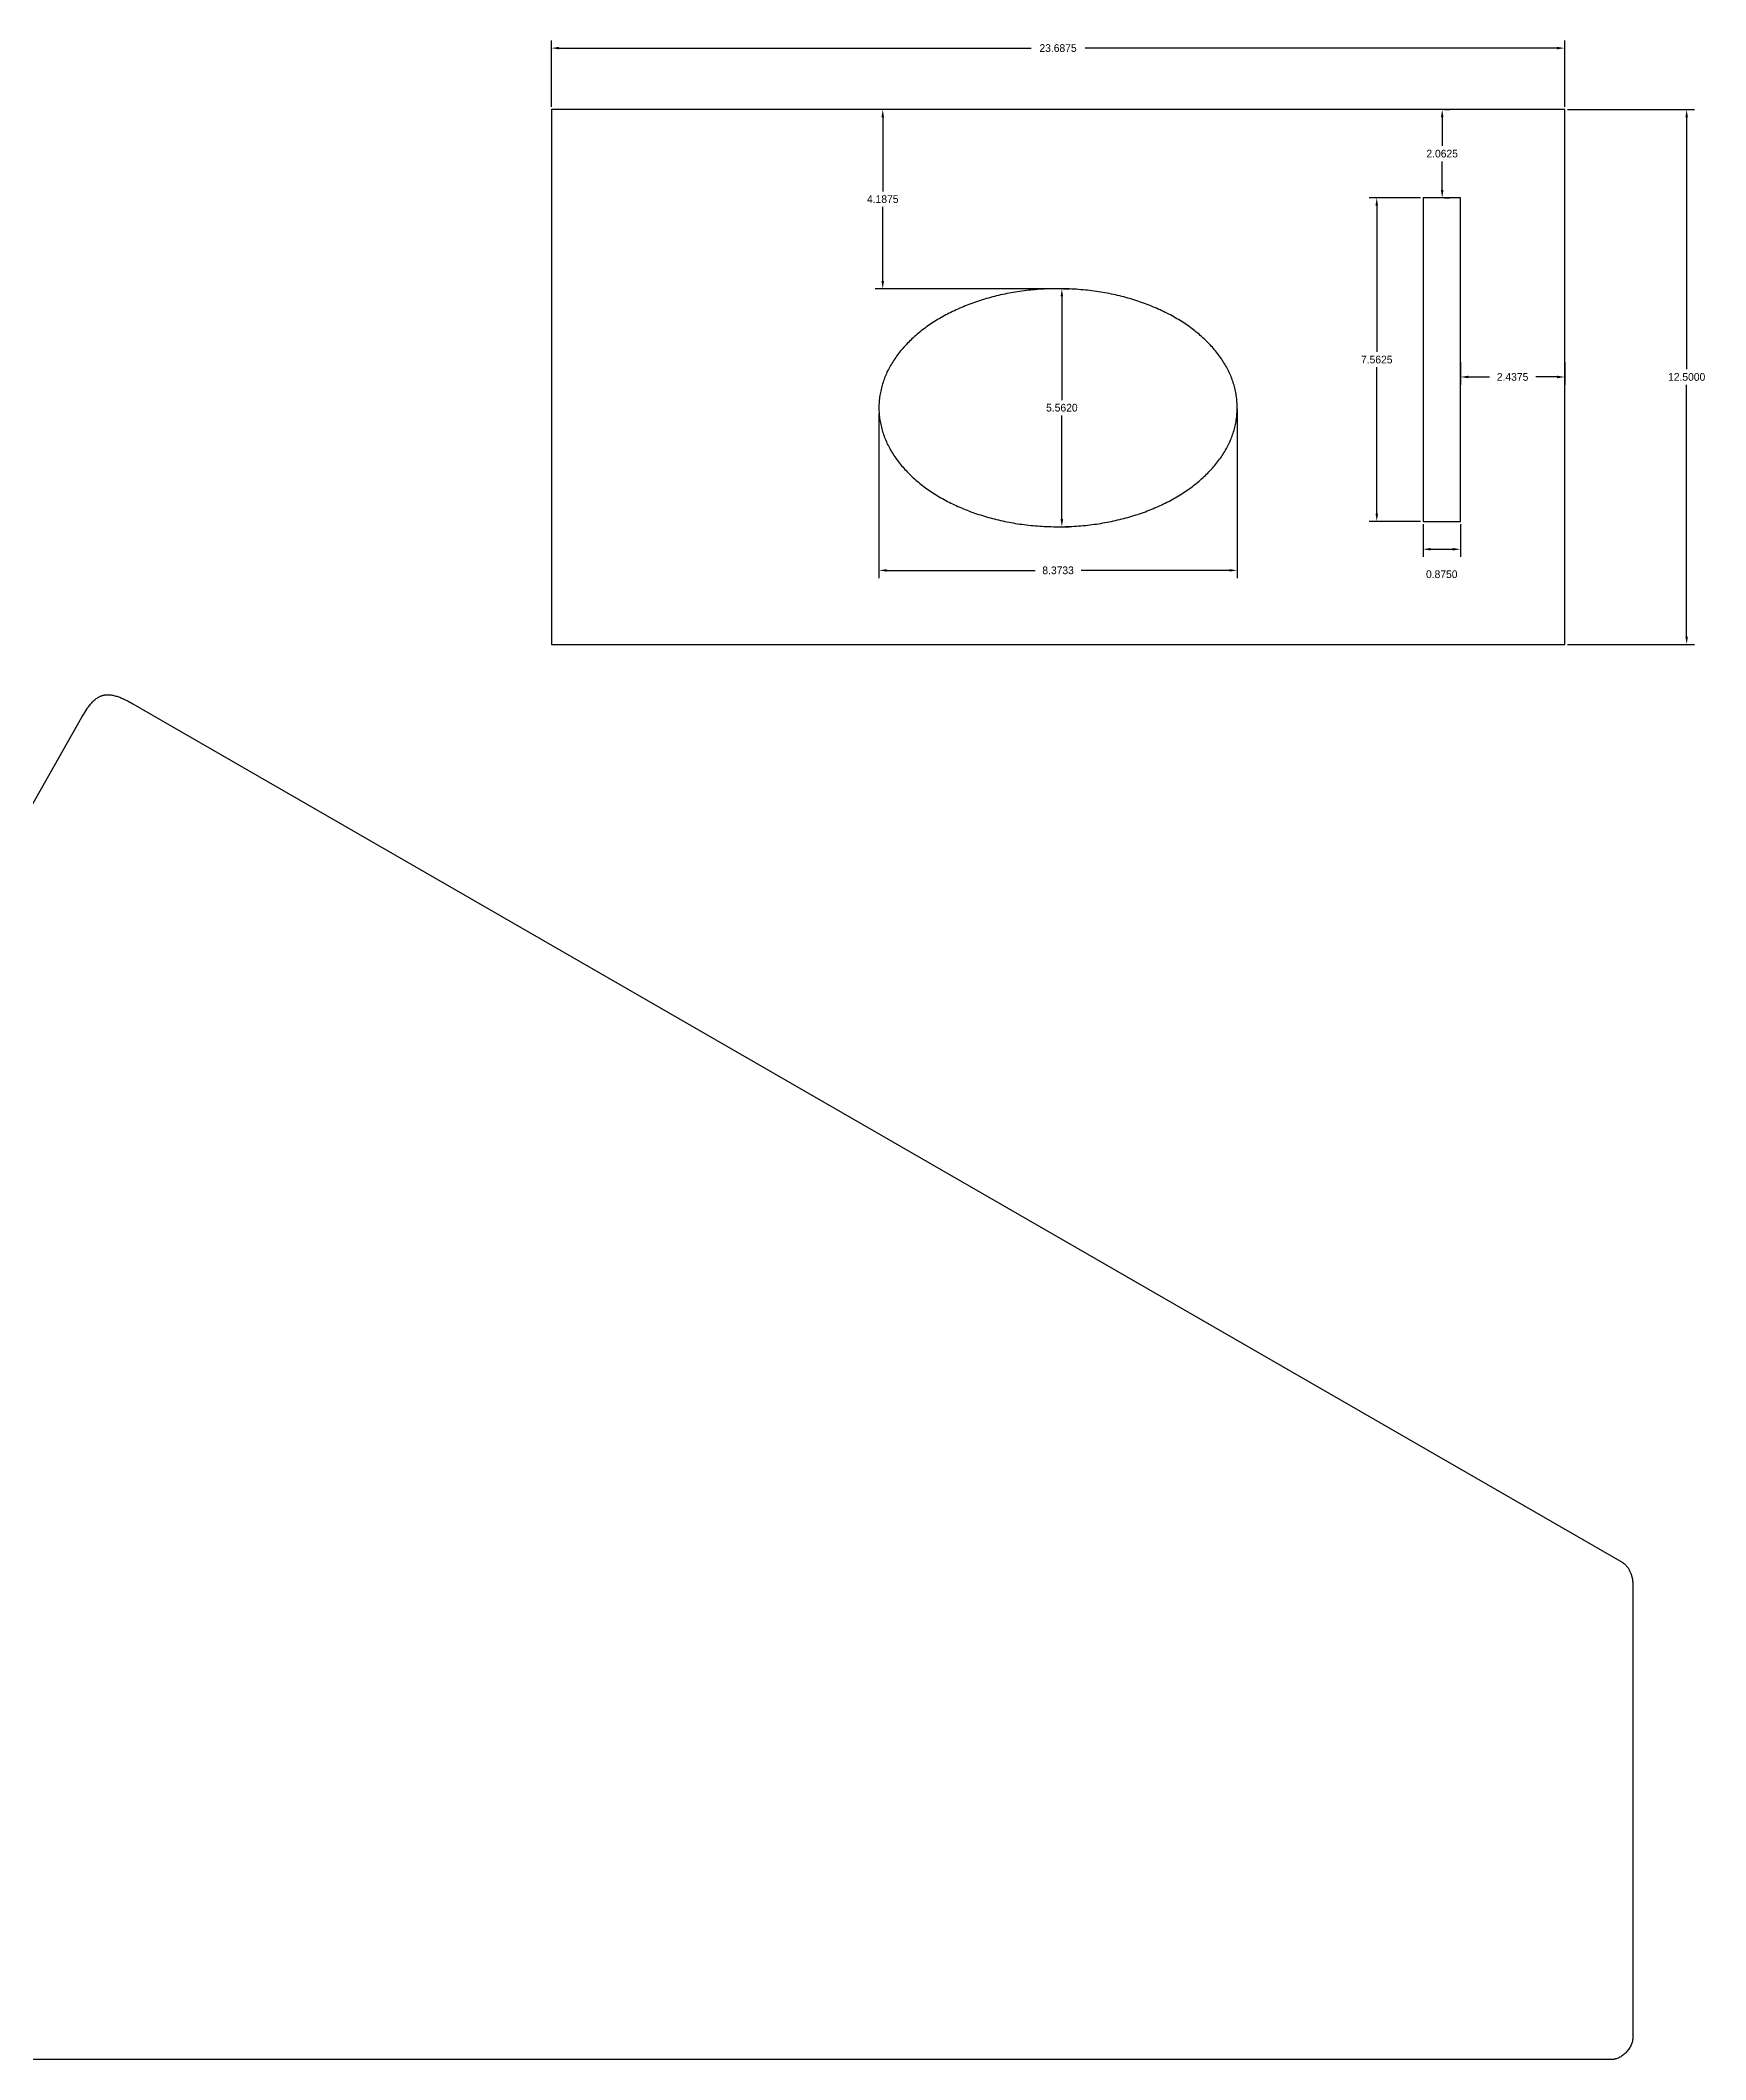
# Model space of a CAD drawing. Extents: x -4 to 204, y -54 to 64.
# Drawn here: x 160.64 to 199.57, y -50.19 to -2.99 of the extents above; entities that cross this region are included whole.
import ezdxf

# ---------------------------------------------------------------- set-up
doc = ezdxf.new("R2010")
doc.units = 0
doc.header["$MEASUREMENT"] = 0
doc.layers.get('Defpoints').update_dxf_attribs({"linetype": 'CONTINUOUS'})
doc.layers.add('Dimentions', color=7, linetype='CONTINUOUS')
doc.layers.add('LAYER_1', color=3, linetype='CONTINUOUS')
doc.dimstyles.get("Standard").update_dxf_attribs({"dimtxt": 0.18, "dimasz": 0.18, "dimexe": 0.18, "dimexo": 0.0625, "dimgap": 0.09, "dimtad": 0, "dimtih": 1, "dimtoh": 1, "dimdec": 4, "dimzin": 0, "dimdsep": 46, "dimtxsty": 'STANDARD', "dimcen": 0.09, "dimadec": 0, "dimazin": 0, "dimtfac": 1, "dimtdec": 4, "dimtofl": 0, "dimtmove": 0, "dimatfit": 3, "dimfxl": 1, "dimtolj": 1, "dimtzin": 0, "dimarcsym": 0})

# ---------------------------------------------------------------- blocks, each defined once
blk = doc.blocks.new('*D95')
at = {"layer": 'Defpoints', "color": 0}
for p in [(196.274, -3.175), (172.587, -4.611), (196.274, -4.611)]:
    blk.add_point(p, dxfattribs=at)
at = {"layer": 'Dimentions', "color": 0, "lineweight": -2}
for p, q in [((172.587, -4.549), (172.587, -2.995)), ((172.767, -3.175), (183.8, -3.175)), ((196.094, -3.175), (185.06, -3.175)), ((196.274, -4.549), (196.274, -2.995))]:
    blk.add_line(p, q, dxfattribs=at)
at = {"layer": 'Dimentions', "color": 0}
for points in [[(172.767, -3.145), (172.767, -3.205), (172.587, -3.175)], [(196.094, -3.205), (196.094, -3.145), (196.274, -3.175)]]:
    blk.add_solid(points, dxfattribs=at)
at = {"layer": 'Dimentions', "color": 0, "insert": (184.43, -3.175), "char_height": 0.18, "attachment_point": 5}
blk.add_mtext('\\A1;23.6875', dxfattribs=at)
blk = doc.blocks.new('*D96')
at = {"layer": 'Defpoints', "color": 0}
for p in [(196.274, -4.611), (196.274, -17.111), (199.124, -17.111)]:
    blk.add_point(p, dxfattribs=at)
at = {"layer": 'Dimentions', "color": 0, "lineweight": -2}
for p, q in [((196.337, -4.611), (199.304, -4.611)), ((199.124, -4.791), (199.124, -10.681)), ((199.124, -16.931), (199.124, -11.041)), ((196.337, -17.111), (199.304, -17.111))]:
    blk.add_line(p, q, dxfattribs=at)
at = {"layer": 'Dimentions', "color": 0}
for points in [[(199.154, -4.791), (199.094, -4.791), (199.124, -4.611)], [(199.094, -16.931), (199.154, -16.931), (199.124, -17.111)]]:
    blk.add_solid(points, dxfattribs=at)
at = {"layer": 'Dimentions', "color": 0, "insert": (199.124, -10.861), "char_height": 0.18, "attachment_point": 5}
blk.add_mtext('\\A1;12.5000', dxfattribs=at)
blk = doc.blocks.new('*D97')
at = {"layer": 'Defpoints', "color": 0}
for p in [(193.837, -10.455), (196.274, -10.455), (196.274, -10.861)]:
    blk.add_point(p, dxfattribs=at)
at = {"layer": 'Dimentions', "color": 0, "lineweight": -2}
for p, q in [((193.837, -10.517), (193.837, -11.041)), ((196.274, -10.517), (196.274, -11.041)), ((194.017, -10.861), (194.515, -10.861)), ((196.094, -10.861), (195.595, -10.861))]:
    blk.add_line(p, q, dxfattribs=at)
at = {"layer": 'Dimentions', "color": 0}
for points in [[(194.017, -10.831), (194.017, -10.891), (193.837, -10.861)], [(196.094, -10.891), (196.094, -10.831), (196.274, -10.861)]]:
    blk.add_solid(points, dxfattribs=at)
at = {"layer": 'Dimentions', "color": 0, "insert": (195.055, -10.861), "char_height": 0.18, "attachment_point": 5}
blk.add_mtext('\\A1;2.4375', dxfattribs=at)
blk = doc.blocks.new('*D98')
at = {"layer": 'Defpoints', "color": 0}
for p in [(192.962, -14.236), (193.837, -14.236), (193.837, -14.887)]:
    blk.add_point(p, dxfattribs=at)
at = {"layer": 'Dimentions', "color": 0, "lineweight": -2}
for p, q in [((192.962, -14.299), (192.962, -15.067)), ((193.837, -14.299), (193.837, -15.067)), ((193.142, -14.887), (193.657, -14.887))]:
    blk.add_line(p, q, dxfattribs=at)
at = {"layer": 'Dimentions', "color": 0}
for points in [[(193.142, -14.857), (193.142, -14.917), (192.962, -14.887)], [(193.657, -14.917), (193.657, -14.857), (193.837, -14.887)]]:
    blk.add_solid(points, dxfattribs=at)
at = {"layer": 'Dimentions', "color": 0, "insert": (193.399, -15.472), "char_height": 0.18, "attachment_point": 5}
blk.add_mtext('\\A1;0.8750', dxfattribs=at)
blk = doc.blocks.new('*D99')
at = {"layer": 'Defpoints', "color": 0}
for p in [(192.962, -6.674), (191.88, -14.236), (192.962, -14.236)]:
    blk.add_point(p, dxfattribs=at)
at = {"layer": 'Dimentions', "color": 0, "lineweight": -2}
for p, q in [((192.899, -6.674), (191.7, -6.674)), ((191.88, -6.854), (191.88, -10.275)), ((191.88, -14.056), (191.88, -10.635)), ((192.899, -14.236), (191.7, -14.236))]:
    blk.add_line(p, q, dxfattribs=at)
at = {"layer": 'Dimentions', "color": 0}
for points in [[(191.91, -6.854), (191.85, -6.854), (191.88, -6.674)], [(191.85, -14.056), (191.91, -14.056), (191.88, -14.236)]]:
    blk.add_solid(points, dxfattribs=at)
at = {"layer": 'Dimentions', "color": 0, "insert": (191.88, -10.455), "char_height": 0.18, "attachment_point": 5}
blk.add_mtext('\\A1;7.5625', dxfattribs=at)
blk = doc.blocks.new('*D100')
at = {"layer": 'Defpoints', "color": 0}
for p in [(193.399, -4.611), (193.409, -4.611), (193.399, -6.674)]:
    blk.add_point(p, dxfattribs=at)
at = {"layer": 'Dimentions', "color": 0, "lineweight": -2}
for p, q in [((193.462, -4.611), (193.589, -4.611)), ((193.409, -4.791), (193.409, -5.462)), ((193.409, -6.494), (193.409, -5.822)), ((193.462, -6.674), (193.589, -6.674))]:
    blk.add_line(p, q, dxfattribs=at)
at = {"layer": 'Dimentions', "color": 0}
for points in [[(193.439, -4.791), (193.379, -4.791), (193.409, -4.611)], [(193.379, -6.494), (193.439, -6.494), (193.409, -6.674)]]:
    blk.add_solid(points, dxfattribs=at)
at = {"layer": 'Dimentions', "color": 0, "insert": (193.409, -5.642), "char_height": 0.18, "attachment_point": 5}
blk.add_mtext('\\A1;2.0625', dxfattribs=at)
blk = doc.blocks.new('*D101')
at = {"layer": 'Defpoints', "color": 0}
for p in [(184.43, -4.611), (180.332, -8.799), (184.431, -8.799)]:
    blk.add_point(p, dxfattribs=at)
at = {"layer": 'Dimentions', "color": 0, "lineweight": -2}
for p, q in [((184.368, -4.611), (180.152, -4.611)), ((180.332, -4.791), (180.332, -6.525)), ((180.332, -8.619), (180.332, -6.885)), ((184.368, -8.799), (180.152, -8.799))]:
    blk.add_line(p, q, dxfattribs=at)
at = {"layer": 'Dimentions', "color": 0}
for points in [[(180.362, -4.791), (180.302, -4.791), (180.332, -4.611)], [(180.302, -8.619), (180.362, -8.619), (180.332, -8.799)]]:
    blk.add_solid(points, dxfattribs=at)
at = {"layer": 'Dimentions', "color": 0, "insert": (180.332, -6.705), "char_height": 0.18, "attachment_point": 5}
blk.add_mtext('\\A1;4.1875', dxfattribs=at)
blk = doc.blocks.new('*D102')
at = {"layer": 'Defpoints', "color": 0}
for p in [(184.485, -8.799), (184.485, -14.361), (184.519, -14.361)]:
    blk.add_point(p, dxfattribs=at)
at = {"layer": 'Dimentions', "color": 0, "lineweight": -2}
for p, q in [((184.547, -8.799), (184.699, -8.799)), ((184.519, -8.979), (184.519, -11.4)), ((184.519, -14.181), (184.519, -11.76)), ((184.547, -14.361), (184.699, -14.361))]:
    blk.add_line(p, q, dxfattribs=at)
at = {"layer": 'Dimentions', "color": 0}
for points in [[(184.549, -8.979), (184.489, -8.979), (184.519, -8.799)], [(184.489, -14.181), (184.549, -14.181), (184.519, -14.361)]]:
    blk.add_solid(points, dxfattribs=at)
at = {"layer": 'Dimentions', "color": 0, "insert": (184.519, -11.58), "char_height": 0.18, "attachment_point": 5}
blk.add_mtext('\\A1;5.5620', dxfattribs=at)
blk = doc.blocks.new('*D103')
at = {"layer": 'Defpoints', "color": 0}
for p in [(180.244, -11.652), (188.618, -11.544), (188.618, -15.381)]:
    blk.add_point(p, dxfattribs=at)
at = {"layer": 'Dimentions', "color": 0, "lineweight": -2}
for p, q in [((180.244, -11.714), (180.244, -15.561)), ((188.618, -11.606), (188.618, -15.561)), ((180.424, -15.381), (183.891, -15.381)), ((188.438, -15.381), (184.971, -15.381))]:
    blk.add_line(p, q, dxfattribs=at)
at = {"layer": 'Dimentions', "color": 0}
for points in [[(180.424, -15.351), (180.424, -15.411), (180.244, -15.381)], [(188.438, -15.411), (188.438, -15.351), (188.618, -15.381)]]:
    blk.add_solid(points, dxfattribs=at)
at = {"layer": 'Dimentions', "color": 0, "insert": (184.431, -15.381), "char_height": 0.18, "attachment_point": 5}
blk.add_mtext('\\A1;8.3733', dxfattribs=at)

msp = doc.modelspace()

# ---------------------------------------------------------------- linework, layer by layer
at = {"layer": 'LAYER_1'}
for points in [[(172.58673, -17.11102), (196.27423, -17.11102), (196.27423, -4.61102), (172.58673, -4.61102)], [(192.96173, -14.23602), (193.83673, -14.23602), (193.83673, -6.67352), (192.96173, -6.67352)], [(184.43053, -14.36102), (184.48465, -14.36079), (184.53861, -14.36011), (184.5924, -14.35898), (184.64602, -14.3574), (184.69946, -14.35537), (184.75272, -14.35291), (184.80579, -14.35), (184.85868, -14.34666), (184.91137, -14.34288), (184.96386, -14.33867), (185.01616, -14.33403), (185.06824, -14.32897), (185.12012, -14.32348), (185.17179, -14.31758), (185.22323, -14.31125), (185.27446, -14.30451), (185.32545, -14.29736), (185.37622, -14.2898), (185.42676, -14.28183), (185.47705, -14.27345), (185.5271, -14.26468), (185.57691, -14.25551), (185.62646, -14.24594), (185.67576, -14.23598), (185.7248, -14.22562), (185.77358, -14.21488), (185.82209, -14.20376), (185.87033, -14.19225), (185.9183, -14.18036), (185.96598, -14.1681), (186.01338, -14.15546), (186.06049, -14.14245), (186.10731, -14.12907), (186.15384, -14.11533), (186.20006, -14.10122), (186.24598, -14.08675), (186.2916, -14.07193), (186.3369, -14.05675), (186.38188, -14.04122), (186.42654, -14.02533), (186.47088, -14.00911), (186.51489, -13.99253), (186.55856, -13.97562), (186.6019, -13.95837), (186.6449, -13.94078), (186.68755, -13.92285), (186.72985, -13.9046), (186.7718, -13.88602), (186.81339, -13.86712), (186.85462, -13.84789), (186.89548, -13.82834), (186.93598, -13.80848), (186.9761, -13.7883), (187.01584, -13.76781), (187.0552, -13.74702), (187.09417, -13.72591), (187.13275, -13.70451), (187.17094, -13.6828), (187.20872, -13.6608), (187.24611, -13.6385), (187.28309, -13.61591), (187.31965, -13.59303), (187.35581, -13.56986), (187.39154, -13.54641), (187.42685, -13.52267), (187.46173, -13.49866), (187.49618, -13.47438), (187.53019, -13.44982), (187.56377, -13.42499), (187.5969, -13.39989), (187.62958, -13.37452), (187.66181, -13.3489), (187.69358, -13.32301), (187.72489, -13.29687), (187.75574, -13.27048), (187.78612, -13.24383), (187.81603, -13.21694), (187.84546, -13.1898), (187.87441, -13.16241), (187.90287, -13.13479), (187.93084, -13.10693), (187.95833, -13.07883), (187.98531, -13.0505), (188.01179, -13.02195), (188.03777, -12.99316), (188.06323, -12.96415), (188.08819, -12.93492), (188.11262, -12.90547), (188.13653, -12.87581), (188.15992, -12.84593), (188.18277, -12.81585), (188.2051, -12.78555), (188.22688, -12.75505), (188.24812, -12.72435), (188.26881, -12.69345), (188.28895, -12.66235), (188.30854, -12.63106), (188.32757, -12.59958), (188.34604, -12.56791), (188.36393, -12.53605), (188.38126, -12.50401), (188.39801, -12.47179), (188.41418, -12.4394), (188.42977, -12.40682), (188.44477, -12.37408), (188.45917, -12.34117), (188.47298, -12.30809), (188.4862, -12.27484), (188.4988, -12.24144), (188.5108, -12.20788), (188.52219, -12.17416), (188.53295, -12.14028), (188.5431, -12.10626), (188.55263, -12.07209), (188.56152, -12.03778), (188.56978, -12.00332), (188.5774, -11.96873), (188.58439, -11.934), (188.59072, -11.89913), (188.59641, -11.86413), (188.60144, -11.82901), (188.60582, -11.79376), (188.60953, -11.75838), (188.61258, -11.72289), (188.61496, -11.68728), (188.61666, -11.65155), (188.61769, -11.61571), (188.61803, -11.57977), (188.61769, -11.54382), (188.61666, -11.50798), (188.61496, -11.47225), (188.61258, -11.43664), (188.60953, -11.40115), (188.60582, -11.36578), (188.60144, -11.33052), (188.59641, -11.2954), (188.59072, -11.2604), (188.58439, -11.22554), (188.5774, -11.1908), (188.56978, -11.15621), (188.56152, -11.12175), (188.55263, -11.08744), (188.5431, -11.05327), (188.53295, -11.01925), (188.52219, -10.98538), (188.5108, -10.95166), (188.4988, -10.91809), (188.4862, -10.88469), (188.47298, -10.85144), (188.45917, -10.81836), (188.44477, -10.78545), (188.42977, -10.75271), (188.41418, -10.72014), (188.39801, -10.68774), (188.38126, -10.65552), (188.36393, -10.62348), (188.34604, -10.59162), (188.32757, -10.55995), (188.30854, -10.52847), (188.28895, -10.49718), (188.26881, -10.46608), (188.24812, -10.43518), (188.22688, -10.40448), (188.2051, -10.37398), (188.18277, -10.34368), (188.15992, -10.3136), (188.13653, -10.28372), (188.11262, -10.25406), (188.08819, -10.22461), (188.06323, -10.19538), (188.03777, -10.16637), (188.01179, -10.13759), (187.98531, -10.10903), (187.95833, -10.0807), (187.93084, -10.0526), (187.90287, -10.02474), (187.87441, -9.99712), (187.84546, -9.96974), (187.81603, -9.94259), (187.78612, -9.9157), (187.75574, -9.88905), (187.72489, -9.86266), (187.69358, -9.83652), (187.66181, -9.81063), (187.62958, -9.78501), (187.5969, -9.75964), (187.56377, -9.73455), (187.53019, -9.70972), (187.49618, -9.68516), (187.46173, -9.66087), (187.42685, -9.63686), (187.39154, -9.61313), (187.35581, -9.58967), (187.31965, -9.56651), (187.28309, -9.54363), (187.24611, -9.52103), (187.20872, -9.49874), (187.17094, -9.47673), (187.13275, -9.45502), (187.09417, -9.43362), (187.0552, -9.41252), (187.01584, -9.39172), (186.9761, -9.37123), (186.93598, -9.35105), (186.89548, -9.33119), (186.85462, -9.31164), (186.81339, -9.29241), (186.7718, -9.27351), (186.72985, -9.25493), (186.68755, -9.23668), (186.6449, -9.21876), (186.6019, -9.20117), (186.55856, -9.18391), (186.51489, -9.167), (186.47088, -9.15043), (186.42654, -9.1342), (186.38188, -9.11832), (186.3369, -9.10278), (186.2916, -9.0876), (186.24598, -9.07278), (186.20006, -9.05831), (186.15384, -9.0442), (186.10731, -9.03046), (186.06049, -9.01708), (186.01338, -9.00407), (185.96598, -8.99143), (185.9183, -8.97917), (185.87033, -8.96728), (185.82209, -8.95577), (185.77358, -8.94465), (185.7248, -8.93391), (185.67576, -8.92356), (185.62646, -8.91359), (185.57691, -8.90402), (185.5271, -8.89485), (185.47705, -8.88608), (185.42676, -8.8777), (185.37622, -8.86974), (185.32545, -8.86217), (185.27446, -8.85502), (185.22323, -8.84828), (185.17179, -8.84196), (185.12012, -8.83605), (185.06824, -8.83056), (185.01616, -8.8255), (184.96386, -8.82086), (184.91137, -8.81665), (184.85868, -8.81288), (184.80579, -8.80953), (184.75272, -8.80663), (184.69946, -8.80416), (184.64602, -8.80213), (184.5924, -8.80056), (184.53861, -8.79942), (184.48465, -8.79874), (184.43053, -8.79852), (184.37641, -8.79874), (184.32245, -8.79942), (184.26866, -8.80056), (184.21504, -8.80213), (184.1616, -8.80416), (184.10834, -8.80663), (184.05527, -8.80953), (184.00238, -8.81288), (183.94969, -8.81665), (183.8972, -8.82086), (183.8449, -8.8255), (183.79281, -8.83056), (183.74094, -8.83605), (183.68927, -8.84196), (183.63783, -8.84828), (183.5866, -8.85502), (183.5356, -8.86217), (183.48484, -8.86974), (183.4343, -8.8777), (183.38401, -8.88608), (183.33396, -8.89485), (183.28415, -8.90402), (183.23459, -8.91359), (183.18529, -8.92356), (183.13625, -8.93391), (183.08748, -8.94465), (183.03897, -8.95577), (182.99073, -8.96728), (182.94276, -8.97917), (182.89508, -8.99143), (182.84768, -9.00407), (182.80057, -9.01708), (182.75374, -9.03046), (182.70722, -9.0442), (182.661, -9.05831), (182.61507, -9.07278), (182.56946, -9.0876), (182.52416, -9.10278), (182.47918, -9.11832), (182.43452, -9.1342), (182.39018, -9.15043), (182.34617, -9.167), (182.3025, -9.18391), (182.25916, -9.20117), (182.21616, -9.21876), (182.17351, -9.23668), (182.13121, -9.25493), (182.08926, -9.27351), (182.04767, -9.29241), (182.00644, -9.31164), (181.96557, -9.33119), (181.92508, -9.35105), (181.88496, -9.37123), (181.84522, -9.39172), (181.80586, -9.41252), (181.76689, -9.43362), (181.72831, -9.45502), (181.69012, -9.47673), (181.65233, -9.49874), (181.61495, -9.52103), (181.57797, -9.54363), (181.5414, -9.56651), (181.50525, -9.58967), (181.46952, -9.61313), (181.43421, -9.63686), (181.39933, -9.66087), (181.36488, -9.68516), (181.33087, -9.70972), (181.29729, -9.73455), (181.26416, -9.75964), (181.23148, -9.78501), (181.19925, -9.81063), (181.16748, -9.83652), (181.13616, -9.86266), (181.10532, -9.88905), (181.07494, -9.9157), (181.04503, -9.94259), (181.0156, -9.96974), (180.98665, -9.99712), (180.95819, -10.02474), (180.93021, -10.0526), (180.90273, -10.0807), (180.87575, -10.10903), (180.84927, -10.13759), (180.82329, -10.16637), (180.79783, -10.19538), (180.77287, -10.22461), (180.74844, -10.25406), (180.72453, -10.28372), (180.70114, -10.3136), (180.67828, -10.34368), (180.65596, -10.37398), (180.63418, -10.40448), (180.61294, -10.43518), (180.59225, -10.46608), (180.5721, -10.49718), (180.55252, -10.52847), (180.53349, -10.55995), (180.51502, -10.59162), (180.49713, -10.62348), (180.4798, -10.65552), (180.46305, -10.68774), (180.44688, -10.72014), (180.43129, -10.75271), (180.41629, -10.78545), (180.40188, -10.81836), (180.38807, -10.85144), (180.37486, -10.88469), (180.36226, -10.91809), (180.35026, -10.95166), (180.33887, -10.98538), (180.3281, -11.01925), (180.31796, -11.05327), (180.30843, -11.08744), (180.29954, -11.12175), (180.29128, -11.15621), (180.28366, -11.1908), (180.27667, -11.22554), (180.27034, -11.2604), (180.26465, -11.2954), (180.25962, -11.33052), (180.25524, -11.36578), (180.25153, -11.40115), (180.24848, -11.43664), (180.2461, -11.47225), (180.2444, -11.50798), (180.24337, -11.54382), (180.24303, -11.57977), (180.24337, -11.61571), (180.2444, -11.65155), (180.2461, -11.68728), (180.24848, -11.72289), (180.25153, -11.75838), (180.25524, -11.79376), (180.25962, -11.82901), (180.26465, -11.86413), (180.27034, -11.89913), (180.27667, -11.934), (180.28366, -11.96873), (180.29128, -12.00332), (180.29954, -12.03778), (180.30843, -12.07209), (180.31796, -12.10626), (180.3281, -12.14028), (180.33887, -12.17416), (180.35026, -12.20788), (180.36226, -12.24144), (180.37486, -12.27484), (180.38807, -12.30809), (180.40188, -12.34117), (180.41629, -12.37408), (180.43129, -12.40682), (180.44688, -12.4394), (180.46305, -12.47179), (180.4798, -12.50401), (180.49713, -12.53605), (180.51502, -12.56791), (180.53349, -12.59958), (180.55252, -12.63106), (180.5721, -12.66235), (180.59225, -12.69345), (180.61294, -12.72435), (180.63418, -12.75505), (180.65596, -12.78555), (180.67828, -12.81585), (180.70114, -12.84593), (180.72453, -12.87581), (180.74844, -12.90547), (180.77287, -12.93492), (180.79783, -12.96415), (180.82329, -12.99316), (180.84927, -13.02195), (180.87575, -13.0505), (180.90273, -13.07883), (180.93021, -13.10693), (180.95819, -13.13479), (180.98665, -13.16241), (181.0156, -13.1898), (181.04503, -13.21694), (181.07494, -13.24383), (181.10532, -13.27048), (181.13616, -13.29687), (181.16748, -13.32301), (181.19925, -13.3489), (181.23148, -13.37452), (181.26416, -13.39989), (181.29729, -13.42499), (181.33087, -13.44982), (181.36488, -13.47438), (181.39933, -13.49866), (181.43421, -13.52267), (181.46952, -13.54641), (181.50525, -13.56986), (181.5414, -13.59303), (181.57797, -13.61591), (181.61495, -13.6385), (181.65233, -13.6608), (181.69012, -13.6828), (181.72831, -13.70451), (181.76689, -13.72591), (181.80586, -13.74702), (181.84522, -13.76781), (181.88496, -13.7883), (181.92508, -13.80848), (181.96557, -13.82834), (182.00644, -13.84789), (182.04767, -13.86712), (182.08926, -13.88602), (182.13121, -13.9046), (182.17351, -13.92285), (182.21616, -13.94078), (182.25916, -13.95837), (182.3025, -13.97562), (182.34617, -13.99253), (182.39018, -14.00911), (182.43452, -14.02533), (182.47918, -14.04122), (182.52416, -14.05675), (182.56946, -14.07193), (182.61507, -14.08675), (182.661, -14.10122), (182.70722, -14.11533), (182.75374, -14.12907), (182.80057, -14.14245), (182.84768, -14.15546), (182.89508, -14.1681), (182.94276, -14.18036), (182.99073, -14.19225), (183.03897, -14.20376), (183.08748, -14.21488), (183.13625, -14.22562), (183.18529, -14.23598), (183.23459, -14.24594), (183.28415, -14.25551), (183.33396, -14.26468), (183.38401, -14.27345), (183.4343, -14.28183), (183.48484, -14.2898), (183.5356, -14.29736), (183.5866, -14.30451), (183.63783, -14.31125), (183.68927, -14.31758), (183.74094, -14.32348), (183.79281, -14.32897), (183.8449, -14.33403), (183.8972, -14.33867), (183.94969, -14.34288), (184.00238, -14.34666), (184.05527, -14.35), (184.10834, -14.35291), (184.1616, -14.35537), (184.21504, -14.3574), (184.26866, -14.35898), (184.32245, -14.36011), (184.37641, -14.36079)]]:
    msp.add_lwpolyline(points, close=True, dxfattribs=at)
msp.add_lwpolyline([(159.55075, -22.43596), (161.61325, -18.81096), (161.63309, -18.7763), (161.65436, -18.7399), (161.67705, -18.7022), (161.70119, -18.66366), (161.72679, -18.62473), (161.74013, -18.60525), (161.75384, -18.58585), (161.76792, -18.56658), (161.78237, -18.54749), (161.79719, -18.52865), (161.81238, -18.5101), (161.82795, -18.4919), (161.84388, -18.47411), (161.8602, -18.4568), (161.87689, -18.44), (161.89396, -18.42379), (161.91141, -18.40821), (161.92925, -18.39332), (161.94746, -18.37919), (161.96606, -18.36586), (161.98504, -18.35339), (162.00441, -18.34184), (162.02416, -18.33127), (162.04431, -18.32173), (162.06484, -18.31328), (162.07525, -18.30948), (162.08576, -18.30597), (162.09637, -18.30277), (162.10708, -18.29987), (162.11771, -18.29733), (162.12843, -18.29509), (162.13923, -18.29315), (162.15013, -18.2915), (162.17215, -18.28907), (162.19446, -18.28773), (162.21703, -18.28744), (162.23982, -18.28815), (162.2628, -18.28981), (162.28594, -18.29238), (162.3092, -18.2958), (162.33255, -18.30002), (162.35595, -18.30501), (162.37937, -18.3107), (162.40278, -18.31706), (162.42615, -18.32402), (162.44943, -18.33155), (162.47261, -18.33959), (162.49564, -18.3481), (162.51848, -18.35702), (162.54112, -18.36632), (162.56351, -18.37593), (162.58562, -18.38581), (162.60741, -18.39591), (162.64993, -18.41659), (162.69079, -18.43758), (162.72973, -18.45847), (162.76647, -18.4789), (162.80075, -18.49846), (197.61325, -38.56096), (197.62817, -38.57005), (197.64266, -38.57986), (197.65672, -38.59035), (197.67034, -38.60151), (197.68353, -38.6133), (197.69627, -38.62568), (197.70857, -38.63863), (197.72042, -38.65213), (197.73182, -38.66613), (197.74277, -38.68062), (197.75326, -38.69556), (197.7633, -38.71092), (197.77287, -38.72667), (197.78198, -38.74278), (197.79062, -38.75923), (197.79879, -38.77597), (197.80649, -38.793), (197.81371, -38.81026), (197.82045, -38.82774), (197.82672, -38.8454), (197.83249, -38.86322), (197.83778, -38.88117), (197.84258, -38.89921), (197.84689, -38.91731), (197.8507, -38.93545), (197.85401, -38.9536), (197.85683, -38.97172), (197.85913, -38.98979), (197.86093, -39.00778), (197.86222, -39.02566), (197.86299, -39.04339), (197.86325, -39.06096), (197.86325, -49.68596), (197.86306, -49.69702), (197.86249, -49.70813), (197.86154, -49.71926), (197.86023, -49.73041), (197.85855, -49.74158), (197.85652, -49.75276), (197.85415, -49.76393), (197.85143, -49.77511), (197.84839, -49.78627), (197.84501, -49.79741), (197.84131, -49.80853), (197.83731, -49.81962), (197.82837, -49.84167), (197.81827, -49.86351), (197.80705, -49.88509), (197.79475, -49.90636), (197.78145, -49.92725), (197.76719, -49.94773), (197.75202, -49.96773), (197.73601, -49.9872), (197.71919, -50.00609), (197.70163, -50.02434), (197.68338, -50.0419), (197.66449, -50.05871), (197.64502, -50.07473), (197.62502, -50.0899), (197.60455, -50.10416), (197.58365, -50.11746), (197.56239, -50.12975), (197.5408, -50.14097), (197.51896, -50.15108), (197.49691, -50.16001), (197.48582, -50.16402), (197.47471, -50.16771), (197.46356, -50.17109), (197.4524, -50.17414), (197.44123, -50.17685), (197.43005, -50.17923), (197.41887, -50.18126), (197.40771, -50.18293), (197.39655, -50.18424), (197.38542, -50.18519), (197.37432, -50.18576), (197.36325, -50.18596), (130.86325, -50.18596)], dxfattribs=at)

# ---------------------------------------------------------------- dimensions: what is measured, and where the dimension line sits
at = {"layer": 'Dimentions'}
for base, p1, p2, picture, middle in [((196.27423, -3.17474), (172.58673, -4.61102), (196.27423, -4.61102), '*D95', (184.43048, -3.17474)), ((196.27423, -10.86102), (193.83673, -10.45477), (196.27423, -10.45477), '*D97', (195.05548, -10.86102)), ((188.61769, -15.38125), (180.2444, -11.65155), (188.61769, -11.54382), '*D103', (184.43104, -15.38125)), ((193.83673, -14.88734), (192.96173, -14.23602), (193.83673, -14.23602), '*D98', (193.39923, -15.47234))]:
    dim = msp.add_linear_dim(base=base, p1=p1, p2=p2, dimstyle='STANDARD', override={"dimtmove": 2}, dxfattribs=at)
    dim.commit()
    dim.dimension.update_dxf_attribs({"geometry": picture, "text_midpoint": middle})
for base, p1, p2, picture, middle in [((180.3323, -8.79852), (184.43048, -4.61102), (184.43053, -8.79852), '*D101', (180.3323, -6.70477)), ((199.12421, -17.11102), (196.27423, -4.61102), (196.27423, -17.11102), '*D96', (199.12421, -10.86102)), ((191.88027, -14.23602), (192.96173, -6.67352), (192.96173, -14.23602), '*D99', (191.88027, -10.45477))]:
    dim = msp.add_linear_dim(base=base, p1=p1, p2=p2, angle=90, dimstyle='STANDARD', override={"dimtmove": 2}, dxfattribs=at)
    dim.commit()
    dim.dimension.update_dxf_attribs({"geometry": picture, "text_midpoint": middle})
for p1, p2, distance, picture, middle in [((193.39923, -6.67352), (193.39923, -4.61102), -0.00979, '*D100', (193.40902, -5.64227)), ((184.484652, -8.798744), (184.484652, -14.360788), 0.034079, '*D102', (184.518731, -11.579766))]:
    dim = msp.add_aligned_dim(p1=p1, p2=p2, distance=distance, dimstyle='STANDARD', override={"dimtmove": 2}, dxfattribs=at)
    dim.commit()
    dim.dimension.update_dxf_attribs({"geometry": picture, "text_midpoint": middle})

doc.saveas('drawing.dxf')
